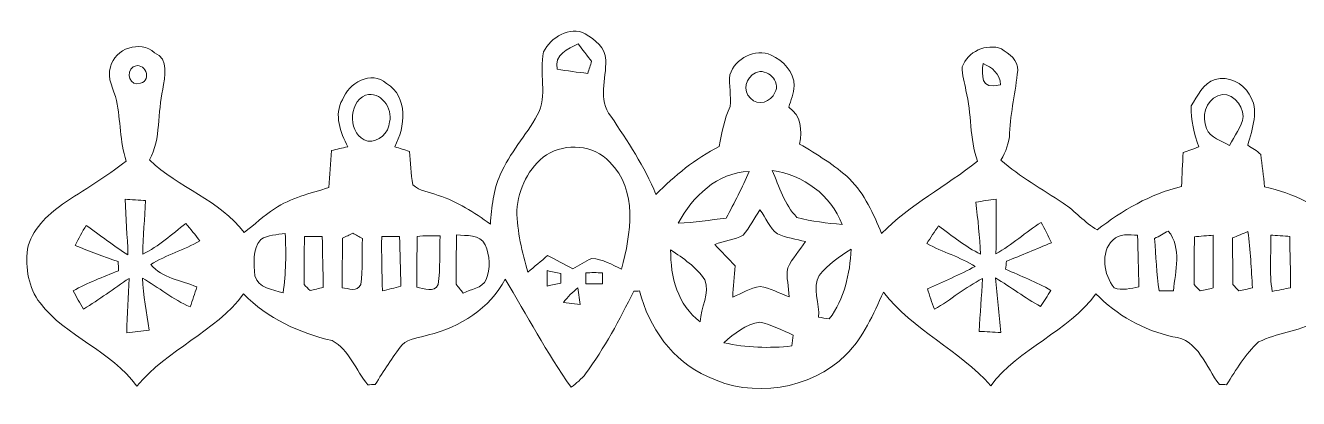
# Model space of a CAD drawing. Header units: centimetres. Extents: x -16.4 to 16.5, y -2.4 to 2.3.
# Drawn here: x -16.36 to -0.11, y -2.4 to 2.35 of the extents above; entities that cross this region are included whole.
import ezdxf

# ---------------------------------------------------------------- set-up
doc = ezdxf.new("R2010")
doc.units = ezdxf.units.CM
doc.header["$MEASUREMENT"] = 0
doc.layers.add('Layer 1', color=7, linetype='Continuous')

msp = doc.modelspace()

# ---------------------------------------------------------------- linework, layer by layer
at = {"layer": 'Layer 1', "color": 251, "lineweight": 9}
for points, knots in [([(-9.74378, 2.01376), (-9.65771, 2.19615), (-9.4097, 2.34996), (-9.2125, 2.24342), (-9.2125, 2.24342), (-9.0922, 2.17004), (-8.95145, 2.06633), (-8.95145, 1.90934), (-8.95145, 1.90934), (-8.94227, 1.66769), (-9.05375, 1.40593), (-8.88583, 1.1925), (-8.88583, 1.1925), (-8.6724, 0.87358), (-8.45756, 0.55326), (-8.31045, 0.1959), (-8.31045, 0.1959), (-8.07338, 0.43931), (-7.80562, 0.65028), (-7.5047, 0.80761), (-7.5047, 0.80761), (-7.47436, 0.9833), (-7.43697, 1.15686), (-7.36359, 1.31949), (-7.36359, 1.31949), (-7.34807, 1.45285), (-7.38264, 1.58902), (-7.36641, 1.72272), (-7.36641, 1.72272), (-7.30256, 1.93227), (-7.04221, 2.0628), (-6.83866, 1.97284), (-6.83866, 1.97284), (-6.68767, 1.90264), (-6.54515, 1.75694), (-6.54585, 1.58055), (-6.54585, 1.58055), (-6.55361, 1.48636), (-6.58748, 1.39675), (-6.61535, 1.30715), (-6.61535, 1.30715), (-6.45413, 1.20237), (-6.44496, 1.01681), (-6.47706, 0.83936), (-6.47706, 0.83936), (-6.25622, 0.70531), (-6.02868, 0.57372), (-5.83995, 0.39451), (-5.83995, 0.39451), (-5.64662, 0.20189), (-5.53373, -0.05175), (-5.43002, -0.29976), (-5.43002, -0.29976), (-5.06877, 0.06608), (-4.60663, 0.30103), (-4.20764, 0.62029), (-4.20764, 0.62029), (-4.31065, 0.90992), (-4.27996, 1.22566), (-4.35369, 1.52164), (-4.35369, 1.52164), (-4.37415, 1.62112), (-4.40449, 1.7206), (-4.40096, 1.8215), (-4.40096, 1.8215), (-4.33817, 2.01447), (-4.08946, 2.12841), (-3.90178, 2.05151), (-3.90178, 2.05151), (-3.80689, 1.99083), (-3.68059, 1.90758), (-3.694, 1.77811), (-3.694, 1.77811), (-3.71693, 1.50929), (-3.78713, 1.24753), (-3.79666, 0.9766), (-3.79666, 0.9766), (-3.80089, 0.85453), (-3.8471, 0.73988), (-3.90743, 0.63475), (-3.90743, 0.63475), (-3.66542, 0.41991), (-3.38108, 0.26469), (-3.11333, 0.08548), (-3.11333, 0.08548), (-2.96057, -0.01612), (-2.83957, -0.16182), (-2.68047, -0.2546), (-2.68047, -0.2546), (-2.35873, -0.0066), (-2.00278, 0.20154), (-1.60344, 0.29679), (-1.60344, 0.29679), (-1.59673, 0.44284), (-1.58933, 0.58748), (-1.58262, 0.73247), (-1.58262, 0.73247), (-1.5163, 0.75576), (-1.44927, 0.77833), (-1.3826, 0.80126), (-1.3826, 0.80126), (-1.44186, 0.96919), (-1.48173, 1.14628), (-1.47926, 1.32479), (-1.47926, 1.32479), (-1.39918, 1.44932), (-1.32792, 1.6123), (-1.17481, 1.66204), (-1.17481, 1.66204), (-1.0076, 1.70967), (-0.82098, 1.62394), (-0.7409, 1.47295), (-0.7409, 1.47295), (-0.6012, 1.27893), (-0.70138, 1.03198), (-0.75783, 0.82243), (-0.75783, 0.82243), (-0.70174, 0.78574), (-0.64106, 0.7547), (-0.59273, 0.70707), (-0.59273, 0.70707), (-0.57262, 0.57055), (-0.55851, 0.43191), (-0.54228, 0.29397), (-0.54228, 0.29397), (-0.17398, 0.21177), (0.16363, 0.04314), (0.45855, -0.19075), (0.45855, -0.19075), (0.47972, 0.11793), (0.53016, 0.43438), (0.7122, 0.69331), (0.7122, 0.69331), (0.85895, 0.96495), (1.12036, 1.19391), (1.14082, 1.51917), (1.14082, 1.51917), (1.1507, 1.67227), (1.10166, 1.82644), (1.12389, 1.97848), (1.12389, 1.97848), (1.18598, 2.15911), (1.38353, 2.3041), (1.57721, 2.27341), (1.57721, 2.27341), (1.70774, 2.22472), (1.86507, 2.14888), (1.90459, 2.00353), (1.90459, 2.00353), (1.95397, 1.74812), (1.82239, 1.46166), (1.98184, 1.22918), (1.98184, 1.22918), (2.18787, 0.88734), (2.45069, 0.57196), (2.55934, 0.17967), (2.55934, 0.17967), (2.75337, 0.36453), (2.93611, 0.56949), (3.17952, 0.69085), (3.17952, 0.69085), (3.25855, 0.74588), (3.38766, 0.78468), (3.38978, 0.90075), (3.38978, 0.90075), (3.38237, 1.05491), (3.42259, 1.20308), (3.53054, 1.31279), (3.53054, 1.31279), (3.52031, 1.44614), (3.46774, 1.5809), (3.50126, 1.71355), (3.50126, 1.71355), (3.60109, 1.99224), (4.0015, 2.10372), (4.2114, 1.87265), (4.2114, 1.87265), (4.39625, 1.69803), (4.22798, 1.43344), (4.32676, 1.22636), (4.32676, 1.22636), (4.37332, 1.09125), (4.39872, 0.95084), (4.43471, 0.81185), (4.43471, 0.81185), (4.65907, 0.67109), (4.91378, 0.55749), (5.07959, 0.34265), (5.07959, 0.34265), (5.24398, 0.15744), (5.35405, -0.06763), (5.4433, -0.29658), (5.4433, -0.29658), (5.81019, 0.06466), (6.26562, 0.30984), (6.67696, 0.61359), (6.67696, 0.61359), (6.60994, 0.7741), (6.56443, 0.94414), (6.57889, 1.12053), (6.57889, 1.12053), (6.59794, 1.36042), (6.47941, 1.57984), (6.46882, 1.81621), (6.46882, 1.81621), (6.54926, 2.05927), (6.88969, 2.17075), (7.07913, 1.98977), (7.07913, 1.98977), (7.21495, 1.8857), (7.20754, 1.6945), (7.15357, 1.54704), (7.15357, 1.54704), (7.0315, 1.24435), (7.09218, 0.90463), (6.98705, 0.5963), (6.98705, 0.5963), (7.40439, 0.32113), (7.84783, 0.07101), (8.1992, -0.29023), (8.1992, -0.29023), (8.4719, 0.02621), (8.86665, 0.16591), (9.25259, 0.28938), (9.25259, 0.28938), (9.29563, 0.47988), (9.19333, 0.78433), (9.4826, 0.8115), (9.4826, 0.8115), (9.42545, 1.02493), (9.31997, 1.28316), (9.48966, 1.47366), (9.48966, 1.47366), (9.54575, 1.59995), (9.68475, 1.6564), (9.80963, 1.68568), (9.80963, 1.68568), (9.9645, 1.69379), (10.0795, 1.55268), (10.16135, 1.43873), (10.16135, 1.43873), (10.29682, 1.24718), (10.19769, 1.01223), (10.13242, 0.81396), (10.13242, 0.81396), (10.48979, 0.77128), (10.16911, 0.20472), (10.56881, 0.2213), (10.56881, 0.2213), (10.8595, 0.13593), (11.10503, -0.04717), (11.36855, -0.19075), (11.36855, -0.19075), (11.36926, 0.01034), (11.35162, 0.21706), (11.44405, 0.40404), (11.44405, 0.40404), (11.56364, 0.75964), (11.8829, 1.00588), (11.99615, 1.36395), (11.99615, 1.36395), (12.0286, 1.56397), (11.9898, 1.76752), (12.00744, 1.96825), (12.00744, 1.96825), (12.06247, 2.14958), (12.25191, 2.29069), (12.44276, 2.27199), (12.44276, 2.27199), (12.56165, 2.23354), (12.68583, 2.16581), (12.75815, 2.06103), (12.75815, 2.06103), (12.83929, 1.81091), (12.74368, 1.53257), (12.828, 1.28386), (12.828, 1.28386), (13.02097, 0.91239), (13.32118, 0.59524), (13.43054, 0.18143), (13.43054, 0.18143), (13.65773, 0.3804), (13.87045, 0.60265), (14.14068, 0.74447), (14.14068, 0.74447), (14.24828, 0.78962), (14.27368, 0.91274), (14.27862, 1.01963), (14.27862, 1.01963), (14.29097, 1.17203), (14.42537, 1.29304), (14.38939, 1.45249), (14.38939, 1.45249), (14.33083, 1.6564), (14.42925, 1.90369), (14.63916, 1.97002), (14.63916, 1.97002), (14.83248, 2.06703), (15.04274, 1.92945), (15.16092, 1.78093), (15.16092, 1.78093), (15.22759, 1.5989), (15.13869, 1.39711), (15.19796, 1.21225), (15.19796, 1.21225), (15.2477, 1.09407), (15.24347, 0.94696), (15.31543, 0.83725), (15.31543, 0.83725), (15.5204, 0.66545), (15.76875, 0.54797), (15.95643, 0.35359), (15.95643, 0.35359), (16.48172, -0.23802), (16.46796, -1.24097), (15.91057, -1.80717), (15.91057, -1.80717), (15.51299, -2.24815), (14.83883, -2.36809), (14.28567, -2.19805), (14.28567, -2.19805), (13.75933, -2.03824), (13.36669, -1.56658), (13.24639, -1.03741), (13.24639, -1.03741), (13.22593, -1.036), (13.18465, -1.03389), (13.16384, -1.03247), (13.16384, -1.03247), (12.97228, -1.45722), (12.70805, -1.8421), (12.44805, -2.22663), (12.44805, -2.22663), (12.42301, -2.22804), (12.37362, -2.23051), (12.34857, -2.23192), (12.34857, -2.23192), (12.05788, -1.82305), (11.78025, -1.40113), (11.5908, -0.9344), (11.5908, -0.9344), (11.56964, -0.93193), (11.5266, -0.92664), (11.50508, -0.92382), (11.50508, -0.92382), (11.34845, -1.10867), (11.20592, -1.32387), (10.97768, -1.42688), (10.97768, -1.42688), (10.76142, -1.56164), (10.4979, -1.57152), (10.26965, -1.67382), (10.26965, -1.67382), (10.09397, -1.84457), (9.97261, -2.06435), (9.82692, -2.2612), (9.82692, -2.2612), (9.66323, -2.08093), (9.55669, -1.84598), (9.36866, -1.69182), (9.36866, -1.69182), (8.93015, -1.58034), (8.50612, -1.39301), (8.18579, -1.06564), (8.18579, -1.06564), (7.82349, -1.55176), (7.2153, -1.76096), (6.847, -2.23933), (6.847, -2.23933), (6.56795, -1.87914), (6.13615, -1.70028), (5.80137, -1.4043), (5.80137, -1.4043), (5.67507, -1.29635), (5.56254, -1.17323), (5.44647, -1.05611), (5.44647, -1.05611), (5.28737, -1.61421), (4.86369, -2.12362), (4.27172, -2.23439), (4.27172, -2.23439), (3.66777, -2.38079), (3.00208, -2.14372), (2.63484, -1.64384), (2.63484, -1.64384), (2.49902, -1.44769), (2.40518, -1.22756), (2.31734, -1.00743), (2.31734, -1.00743), (2.08168, -1.42018), (1.84708, -1.83363), (1.57897, -2.22663), (1.57897, -2.22663), (1.53805, -2.22627), (1.49783, -2.22627), (1.45762, -2.22627), (1.45762, -2.22627), (1.16728, -1.79483), (0.88682, -1.35632), (0.66951, -0.8829), (0.66951, -0.8829), (0.50582, -1.08363), (0.35236, -1.31187), (0.10718, -1.42018), (0.10718, -1.42018), (-0.11507, -1.55882), (-0.38882, -1.56799), (-0.61919, -1.68406), (-0.61919, -1.68406), (-0.78887, -1.83716), (-0.90458, -2.03895), (-1.02841, -2.22839), (-1.02841, -2.22839), (-1.05099, -2.22804), (-1.09614, -2.22769), (-1.11872, -2.22733), (-1.11872, -2.22733), (-1.29299, -2.00861), (-1.38613, -1.64631), (-1.7128, -1.61809), (-1.7128, -1.61809), (-2.08568, -1.53554), (-2.43105, -1.34362), (-2.6967, -1.06881), (-2.6967, -1.06881), (-3.05053, -1.56517), (-3.67989, -1.75461), (-4.03655, -2.24391), (-4.03655, -2.24391), (-4.44083, -1.78495), (-5.03032, -1.53801), (-5.40603, -1.048), (-5.40603, -1.048), (-5.53938, -1.32846), (-5.65968, -1.62691), (-5.88651, -1.84633), (-5.88651, -1.84633), (-6.33701, -2.29648), (-7.0856, -2.40478), (-7.65216, -2.12467), (-7.65216, -2.12467), (-8.09808, -1.93135), (-8.40182, -1.49673), (-8.51929, -1.03424), (-8.51929, -1.03424), (-8.53799, -1.03494), (-8.57574, -1.03706), (-8.59479, -1.03812), (-8.59479, -1.03812), (-8.774, -1.40254), (-8.96908, -1.76096), (-9.20933, -2.0894), (-9.20933, -2.0894), (-9.25907, -2.15784), (-9.32715, -2.20969), (-9.39277, -2.26191), (-9.39277, -2.26191), (-9.70604, -1.82129), (-9.95721, -1.34327), (-10.2352, -0.88149), (-10.2352, -0.88149), (-10.42676, -1.2586), (-10.81376, -1.49391), (-11.21451, -1.5948), (-11.21451, -1.5948), (-11.32811, -1.63008), (-11.45934, -1.63608), (-11.55001, -1.72039), (-11.55001, -1.72039), (-11.67736, -1.8802), (-11.78355, -2.05588), (-11.89502, -2.22698), (-11.89502, -2.22698), (-11.91795, -2.22769), (-11.96381, -2.22874), (-11.98675, -2.22945), (-11.98675, -2.22945), (-12.14267, -2.05059), (-12.22275, -1.77966), (-12.44324, -1.66747), (-12.44324, -1.66747), (-12.8634, -1.5687), (-13.26733, -1.38384), (-13.57248, -1.07199), (-13.57248, -1.07199), (-13.94008, -1.56023), (-14.54544, -1.78001), (-14.93632, -2.24603), (-14.93632, -2.24603), (-15.26299, -1.79518), (-15.83273, -1.62338), (-16.1714, -1.18734), (-16.1714, -1.18734), (-16.32203, -0.99296), (-16.35731, -0.74179), (-16.33261, -0.50296), (-16.33261, -0.50296), (-16.27935, -0.25389), (-16.0832, -0.07151), (-15.88494, 0.07137), (-15.88494, 0.07137), (-15.61295, 0.2534), (-15.32967, 0.41991), (-15.07179, 0.62205), (-15.07179, 0.62205), (-15.15151, 0.87147), (-15.14446, 1.13817), (-15.19526, 1.39323), (-15.19526, 1.39323), (-15.22701, 1.53398), (-15.32438, 1.67263), (-15.27146, 1.82115), (-15.27146, 1.82115), (-15.21925, 2.0568), (-14.88975, 2.16793), (-14.70913, 2.00283), (-14.70913, 2.00283), (-14.51969, 1.92345), (-14.58107, 1.69661), (-14.60295, 1.53681), (-14.60295, 1.53681), (-14.67738, 1.24012), (-14.62341, 0.91168), (-14.77334, 0.63581), (-14.77334, 0.63581), (-14.4068, 0.27845), (-13.87905, 0.12675), (-13.56437, -0.28952), (-13.56437, -0.28952), (-13.43843, -0.18581), (-13.31531, -0.07821), (-13.18019, 0.01351), (-13.18019, 0.01351), (-12.971, 0.15286), (-12.72158, 0.21036), (-12.48522, 0.28374), (-12.48522, 0.28374), (-12.47393, 0.44143), (-12.46511, 0.59912), (-12.4503, 0.75646), (-12.4503, 0.75646), (-12.38186, 0.77198), (-12.31342, 0.78786), (-12.24498, 0.80409), (-12.24498, 0.80409), (-12.336, 0.98541), (-12.42348, 1.21049), (-12.31271, 1.4031), (-12.31271, 1.4031), (-12.23616, 1.61442), (-11.94265, 1.78657), (-11.74933, 1.61054), (-11.74933, 1.61054), (-11.46851, 1.44261), (-11.50803, 1.05562), (-11.6449, 0.80338), (-11.6449, 0.80338), (-11.58246, 0.78398), (-11.51967, 0.76493), (-11.45687, 0.74553), (-11.45687, 0.74553), (-11.43888, 0.60547), (-11.44206, 0.46048), (-11.41136, 0.32078), (-11.41136, 0.32078), (-11.33164, 0.23188), (-11.19582, 0.23153), (-11.08998, 0.18426), (-11.08998, 0.18426), (-10.84586, 0.10629), (-10.63173, -0.03447), (-10.42394, -0.18052), (-10.42394, -0.18052), (-10.40701, 0.03221), (-10.3869, 0.25199), (-10.29694, 0.44813), (-10.29694, 0.44813), (-10.18088, 0.72542), (-9.9685, 0.94626), (-9.82457, 1.20731), (-9.82457, 1.20731), (-9.68805, 1.4539), (-9.80693, 1.75165), (-9.74378, 2.01376), (-9.74378, 2.01376), (-9.74378, 2.01376), (-9.74378, 2.01376), (-9.74378, 2.01376)], [0, 0, 0, 0, 0.00675676, 0.00675676, 0.00675676, 0.00675676, 0.01351351, 0.01351351, 0.01351351, 0.01351351, 0.02027027, 0.02027027, 0.02027027, 0.02027027, 0.02702703, 0.02702703, 0.02702703, 0.02702703, 0.03378378, 0.03378378, 0.03378378, 0.03378378, 0.04054054, 0.04054054, 0.04054054, 0.04054054, 0.0472973, 0.0472973, 0.0472973, 0.0472973, 0.05405405, 0.05405405, 0.05405405, 0.05405405, 0.06081081, 0.06081081, 0.06081081, 0.06081081, 0.06756757, 0.06756757, 0.06756757, 0.06756757, 0.07432432, 0.07432432, 0.07432432, 0.07432432, 0.08108108, 0.08108108, 0.08108108, 0.08108108, 0.08783784, 0.08783784, 0.08783784, 0.08783784, 0.09459459, 0.09459459, 0.09459459, 0.09459459, 0.10135135, 0.10135135, 0.10135135, 0.10135135, 0.10810811, 0.10810811, 0.10810811, 0.10810811, 0.11486486, 0.11486486, 0.11486486, 0.11486486, 0.12162162, 0.12162162, 0.12162162, 0.12162162, 0.12837838, 0.12837838, 0.12837838, 0.12837838, 0.13513514, 0.13513514, 0.13513514, 0.13513514, 0.14189189, 0.14189189, 0.14189189, 0.14189189, 0.14864865, 0.14864865, 0.14864865, 0.14864865, 0.15540541, 0.15540541, 0.15540541, 0.15540541, 0.16216216, 0.16216216, 0.16216216, 0.16216216, 0.16891892, 0.16891892, 0.16891892, 0.16891892, 0.17567568, 0.17567568, 0.17567568, 0.17567568, 0.18243243, 0.18243243, 0.18243243, 0.18243243, 0.18918919, 0.18918919, 0.18918919, 0.18918919, 0.19594595, 0.19594595, 0.19594595, 0.19594595, 0.2027027, 0.2027027, 0.2027027, 0.2027027, 0.20945946, 0.20945946, 0.20945946, 0.20945946, 0.21621622, 0.21621622, 0.21621622, 0.21621622, 0.22297297, 0.22297297, 0.22297297, 0.22297297, 0.22972973, 0.22972973, 0.22972973, 0.22972973, 0.23648649, 0.23648649, 0.23648649, 0.23648649, 0.24324324, 0.24324324, 0.24324324, 0.24324324, 0.25, 0.25, 0.25, 0.25, 0.25675676, 0.25675676, 0.25675676, 0.25675676, 0.26351351, 0.26351351, 0.26351351, 0.26351351, 0.27027027, 0.27027027, 0.27027027, 0.27027027, 0.27702703, 0.27702703, 0.27702703, 0.27702703, 0.28378378, 0.28378378, 0.28378378, 0.28378378, 0.29054054, 0.29054054, 0.29054054, 0.29054054, 0.2972973, 0.2972973, 0.2972973, 0.2972973, 0.30405405, 0.30405405, 0.30405405, 0.30405405, 0.31081081, 0.31081081, 0.31081081, 0.31081081, 0.31756757, 0.31756757, 0.31756757, 0.31756757, 0.32432432, 0.32432432, 0.32432432, 0.32432432, 0.33108108, 0.33108108, 0.33108108, 0.33108108, 0.33783784, 0.33783784, 0.33783784, 0.33783784, 0.34459459, 0.34459459, 0.34459459, 0.34459459, 0.35135135, 0.35135135, 0.35135135, 0.35135135, 0.35810811, 0.35810811, 0.35810811, 0.35810811, 0.36486486, 0.36486486, 0.36486486, 0.36486486, 0.37162162, 0.37162162, 0.37162162, 0.37162162, 0.37837838, 0.37837838, 0.37837838, 0.37837838, 0.38513514, 0.38513514, 0.38513514, 0.38513514, 0.39189189, 0.39189189, 0.39189189, 0.39189189, 0.39864865, 0.39864865, 0.39864865, 0.39864865, 0.40540541, 0.40540541, 0.40540541, 0.40540541, 0.41216216, 0.41216216, 0.41216216, 0.41216216, 0.41891892, 0.41891892, 0.41891892, 0.41891892, 0.42567568, 0.42567568, 0.42567568, 0.42567568, 0.43243243, 0.43243243, 0.43243243, 0.43243243, 0.43918919, 0.43918919, 0.43918919, 0.43918919, 0.44594595, 0.44594595, 0.44594595, 0.44594595, 0.4527027, 0.4527027, 0.4527027, 0.4527027, 0.45945946, 0.45945946, 0.45945946, 0.45945946, 0.46621622, 0.46621622, 0.46621622, 0.46621622, 0.47297297, 0.47297297, 0.47297297, 0.47297297, 0.47972973, 0.47972973, 0.47972973, 0.47972973, 0.48648649, 0.48648649, 0.48648649, 0.48648649, 0.49324324, 0.49324324, 0.49324324, 0.49324324, 0.5, 0.5, 0.5, 0.5, 0.50675676, 0.50675676, 0.50675676, 0.50675676, 0.51351351, 0.51351351, 0.51351351, 0.51351351, 0.52027027, 0.52027027, 0.52027027, 0.52027027, 0.52702703, 0.52702703, 0.52702703, 0.52702703, 0.53378378, 0.53378378, 0.53378378, 0.53378378, 0.54054054, 0.54054054, 0.54054054, 0.54054054, 0.5472973, 0.5472973, 0.5472973, 0.5472973, 0.55405405, 0.55405405, 0.55405405, 0.55405405, 0.56081081, 0.56081081, 0.56081081, 0.56081081, 0.56756757, 0.56756757, 0.56756757, 0.56756757, 0.57432432, 0.57432432, 0.57432432, 0.57432432, 0.58108108, 0.58108108, 0.58108108, 0.58108108, 0.58783784, 0.58783784, 0.58783784, 0.58783784, 0.59459459, 0.59459459, 0.59459459, 0.59459459, 0.60135135, 0.60135135, 0.60135135, 0.60135135, 0.60810811, 0.60810811, 0.60810811, 0.60810811, 0.61486486, 0.61486486, 0.61486486, 0.61486486, 0.62162162, 0.62162162, 0.62162162, 0.62162162, 0.62837838, 0.62837838, 0.62837838, 0.62837838, 0.63513514, 0.63513514, 0.63513514, 0.63513514, 0.64189189, 0.64189189, 0.64189189, 0.64189189, 0.64864865, 0.64864865, 0.64864865, 0.64864865, 0.65540541, 0.65540541, 0.65540541, 0.65540541, 0.66216216, 0.66216216, 0.66216216, 0.66216216, 0.66891892, 0.66891892, 0.66891892, 0.66891892, 0.67567568, 0.67567568, 0.67567568, 0.67567568, 0.68243243, 0.68243243, 0.68243243, 0.68243243, 0.68918919, 0.68918919, 0.68918919, 0.68918919, 0.69594595, 0.69594595, 0.69594595, 0.69594595, 0.7027027, 0.7027027, 0.7027027, 0.7027027, 0.70945946, 0.70945946, 0.70945946, 0.70945946, 0.71621622, 0.71621622, 0.71621622, 0.71621622, 0.72297297, 0.72297297, 0.72297297, 0.72297297, 0.72972973, 0.72972973, 0.72972973, 0.72972973, 0.73648649, 0.73648649, 0.73648649, 0.73648649, 0.74324324, 0.74324324, 0.74324324, 0.74324324, 0.75, 0.75, 0.75, 0.75, 0.75675676, 0.75675676, 0.75675676, 0.75675676, 0.76351351, 0.76351351, 0.76351351, 0.76351351, 0.77027027, 0.77027027, 0.77027027, 0.77027027, 0.77702703, 0.77702703, 0.77702703, 0.77702703, 0.78378378, 0.78378378, 0.78378378, 0.78378378, 0.79054054, 0.79054054, 0.79054054, 0.79054054, 0.7972973, 0.7972973, 0.7972973, 0.7972973, 0.80405405, 0.80405405, 0.80405405, 0.80405405, 0.81081081, 0.81081081, 0.81081081, 0.81081081, 0.81756757, 0.81756757, 0.81756757, 0.81756757, 0.82432432, 0.82432432, 0.82432432, 0.82432432, 0.83108108, 0.83108108, 0.83108108, 0.83108108, 0.83783784, 0.83783784, 0.83783784, 0.83783784, 0.84459459, 0.84459459, 0.84459459, 0.84459459, 0.85135135, 0.85135135, 0.85135135, 0.85135135, 0.85810811, 0.85810811, 0.85810811, 0.85810811, 0.86486486, 0.86486486, 0.86486486, 0.86486486, 0.87162162, 0.87162162, 0.87162162, 0.87162162, 0.87837838, 0.87837838, 0.87837838, 0.87837838, 0.88513514, 0.88513514, 0.88513514, 0.88513514, 0.89189189, 0.89189189, 0.89189189, 0.89189189, 0.89864865, 0.89864865, 0.89864865, 0.89864865, 0.90540541, 0.90540541, 0.90540541, 0.90540541, 0.91216216, 0.91216216, 0.91216216, 0.91216216, 0.91891892, 0.91891892, 0.91891892, 0.91891892, 0.92567568, 0.92567568, 0.92567568, 0.92567568, 0.93243243, 0.93243243, 0.93243243, 0.93243243, 0.93918919, 0.93918919, 0.93918919, 0.93918919, 0.94594595, 0.94594595, 0.94594595, 0.94594595, 0.9527027, 0.9527027, 0.9527027, 0.9527027, 0.95945946, 0.95945946, 0.95945946, 0.95945946, 0.96621622, 0.96621622, 0.96621622, 0.96621622, 0.97297297, 0.97297297, 0.97297297, 0.97297297, 0.97972973, 0.97972973, 0.97972973, 0.97972973, 0.98648649, 0.98648649, 0.98648649, 0.98648649, 1, 1, 1, 1]), ([(-9.57163, 1.79363), (-9.44181, 1.7714), (-9.31128, 1.75341), (-9.17969, 1.74001), (-9.17969, 1.74001), (-9.16346, 1.79151), (-9.14724, 1.84231), (-9.13101, 1.89346), (-9.13101, 1.89346), (-9.1744, 1.9492), (-9.26154, 2.06068), (-9.30528, 2.11642), (-9.30528, 2.11642), (-9.42981, 2.05398), (-9.61326, 1.98025), (-9.57163, 1.79363), (-9.57163, 1.79363), (-9.57163, 1.79363), (-9.57163, 1.79363), (-9.57163, 1.79363)], [0, 0, 0, 0, 0.16666667, 0.16666667, 0.16666667, 0.16666667, 0.33333333, 0.33333333, 0.33333333, 0.33333333, 0.5, 0.5, 0.5, 0.5, 0.66666667, 0.66666667, 0.66666667, 0.66666667, 1, 1, 1, 1]), ([(-14.98324, 1.8215), (-15.08343, 1.75588), (-15.02063, 1.56468), (-14.88975, 1.61406), (-14.88975, 1.61406), (-14.73383, 1.64758), (-14.8319, 1.90581), (-14.98324, 1.8215), (-14.98324, 1.8215), (-14.98324, 1.8215), (-14.98324, 1.8215), (-14.98324, 1.8215)], [0, 0, 0, 0, 0.25, 0.25, 0.25, 0.25, 0.5, 0.5, 0.5, 0.5, 1, 1, 1, 1]), ([(-7.04151, 1.7453), (-7.15898, 1.69097), (-7.21472, 1.51211), (-7.10218, 1.42462), (-7.10218, 1.42462), (-7.0154, 1.31561), (-6.83725, 1.37665), (-6.79174, 1.49447), (-6.79174, 1.49447), (-6.7099, 1.63558), (-6.89299, 1.81903), (-7.04151, 1.7453), (-7.04151, 1.7453), (-7.04151, 1.7453), (-7.04151, 1.7453), (-7.04151, 1.7453)], [0, 0, 0, 0, 0.2, 0.2, 0.2, 0.2, 0.4, 0.4, 0.4, 0.4, 0.6, 0.6, 0.6, 0.6, 1, 1, 1, 1]), ([(-4.13638, 1.86489), (-4.14908, 1.71884), (-4.1766, 1.52446), (-3.91237, 1.5936), (-3.91237, 1.5936), (-3.91695, 1.74212), (-4.02349, 1.81303), (-4.13638, 1.86489), (-4.13638, 1.86489), (-4.13638, 1.86489), (-4.13638, 1.86489), (-4.13638, 1.86489)], [0, 0, 0, 0, 0.25, 0.25, 0.25, 0.25, 0.5, 0.5, 0.5, 0.5, 1, 1, 1, 1]), ([(-12.01567, 1.46061), (-12.25027, 1.36747), (-12.24075, 0.94167), (-11.98886, 0.87711), (-11.98886, 0.87711), (-11.85057, 0.857), (-11.71722, 0.98436), (-11.71123, 1.11982), (-11.71123, 1.11982), (-11.66254, 1.29515), (-11.82941, 1.52164), (-12.01567, 1.46061), (-12.01567, 1.46061), (-12.01567, 1.46061), (-12.01567, 1.46061), (-12.01567, 1.46061)], [0, 0, 0, 0, 0.2, 0.2, 0.2, 0.2, 0.4, 0.4, 0.4, 0.4, 0.6, 0.6, 0.6, 0.6, 1, 1, 1, 1]), ([(-1.1413, 1.4532), (-1.29793, 1.38935), (-1.34873, 1.18544), (-1.28276, 1.03692), (-1.28276, 1.03692), (-1.2369, 0.91451), (-1.08909, 0.87923), (-0.9896, 0.81996), (-0.9896, 0.81996), (-0.93175, 0.94273), (-0.83368, 1.0535), (-0.81463, 1.19108), (-0.81463, 1.19108), (-0.81851, 1.34419), (-0.97973, 1.52834), (-1.1413, 1.4532), (-1.1413, 1.4532), (-1.1413, 1.4532), (-1.1413, 1.4532), (-1.1413, 1.4532)], [0, 0, 0, 0, 0.16666667, 0.16666667, 0.16666667, 0.16666667, 0.33333333, 0.33333333, 0.33333333, 0.33333333, 0.5, 0.5, 0.5, 0.5, 0.66666667, 0.66666667, 0.66666667, 0.66666667, 1, 1, 1, 1]), ([(-9.7071, 0.70178), (-9.9357, 0.53986), (-10.06693, 0.26681), (-10.08492, -0.00942), (-10.08492, -0.00942), (-10.08492, -0.27718), (-10.01542, -0.53859), (-9.94593, -0.79576), (-9.94593, -0.79576), (-9.86126, -0.72485), (-9.778, -0.65289), (-9.69263, -0.58304), (-9.69263, -0.58304), (-9.58433, -0.63701), (-9.47744, -0.69381), (-9.3716, -0.75378), (-9.3716, -0.75378), (-9.29223, -0.70721), (-9.21532, -0.65536), (-9.13066, -0.61831), (-9.13066, -0.61831), (-8.99131, -0.62749), (-8.87101, -0.69839), (-8.74825, -0.75625), (-8.74825, -0.75625), (-8.63289, -0.30681), (-8.53587, 0.24881), (-8.90241, 0.61218), (-8.90241, 0.61218), (-9.10702, 0.83125), (-9.45662, 0.85418), (-9.7071, 0.70178), (-9.7071, 0.70178), (-9.7071, 0.70178), (-9.7071, 0.70178), (-9.7071, 0.70178)], [0, 0, 0, 0, 0.1, 0.1, 0.1, 0.1, 0.2, 0.2, 0.2, 0.2, 0.3, 0.3, 0.3, 0.3, 0.4, 0.4, 0.4, 0.4, 0.5, 0.5, 0.5, 0.5, 0.6, 0.6, 0.6, 0.6, 0.7, 0.7, 0.7, 0.7, 0.8, 0.8, 0.8, 0.8, 1, 1, 1, 1]), ([(-8.02681, -0.16887), (-7.82044, -0.16887), (-7.61759, -0.12689), (-7.41298, -0.10573), (-7.41298, -0.10573), (-7.31032, 0.08971), (-7.20802, 0.28515), (-7.12265, 0.4887), (-7.12265, 0.4887), (-7.53046, 0.47636), (-7.84055, 0.16979), (-8.02681, -0.16887), (-8.02681, -0.16887), (-8.02681, -0.16887), (-8.02681, -0.16887), (-8.02681, -0.16887)], [0, 0, 0, 0, 0.2, 0.2, 0.2, 0.2, 0.4, 0.4, 0.4, 0.4, 0.6, 0.6, 0.6, 0.6, 1, 1, 1, 1]), ([(-6.82561, 0.50246), (-6.73953, 0.29609), (-6.67038, 0.06643), (-6.51093, -0.09585), (-6.51093, -0.09585), (-6.32219, -0.14771), (-6.12675, -0.16958), (-5.93202, -0.18651), (-5.93202, -0.18651), (-6.07772, 0.18919), (-6.43155, 0.44708), (-6.82561, 0.50246), (-6.82561, 0.50246), (-6.82561, 0.50246), (-6.82561, 0.50246), (-6.82561, 0.50246)], [0, 0, 0, 0, 0.2, 0.2, 0.2, 0.2, 0.4, 0.4, 0.4, 0.4, 0.6, 0.6, 0.6, 0.6, 1, 1, 1, 1]), ([(-15.08378, 0.13487), (-15.07743, -0.10185), (-15.05697, -0.3375), (-15.04956, -0.57457), (-15.04956, -0.57457), (-15.2323, -0.45745), (-15.40446, -0.3248), (-15.58049, -0.19851), (-15.58049, -0.19851), (-15.63376, -0.28), (-15.68139, -0.36537), (-15.72337, -0.45357), (-15.72337, -0.45357), (-15.54169, -0.52624), (-15.35965, -0.59962), (-15.17268, -0.65782), (-15.17268, -0.65782), (-15.17233, -0.69734), (-15.17162, -0.73685), (-15.17127, -0.77706), (-15.17127, -0.77706), (-15.36706, -0.85432), (-15.56356, -0.93193), (-15.74877, -1.03247), (-15.74877, -1.03247), (-15.70608, -1.11079), (-15.66163, -1.18805), (-15.61648, -1.26496), (-15.61648, -1.26496), (-15.41504, -1.14607), (-15.23018, -1.00214), (-15.03545, -0.87372), (-15.03545, -0.87372), (-15.04356, -1.10409), (-15.05803, -1.33516), (-15.06473, -1.56587), (-15.06473, -1.56587), (-14.96913, -1.55423), (-14.87317, -1.5433), (-14.77722, -1.53236), (-14.77722, -1.53236), (-14.80826, -1.31152), (-14.85659, -1.0928), (-14.86541, -0.86984), (-14.86541, -0.86984), (-14.65868, -0.98697), (-14.47595, -1.14466), (-14.25546, -1.23709), (-14.25546, -1.23709), (-14.22547, -1.15207), (-14.19655, -1.06705), (-14.17044, -0.98097), (-14.17044, -0.98097), (-14.37188, -0.90301), (-14.61106, -0.86667), (-14.75887, -0.69698), (-14.75887, -0.69698), (-14.56026, -0.57527), (-14.33413, -0.50966), (-14.13093, -0.39677), (-14.13093, -0.39677), (-14.18914, -0.32057), (-14.24876, -0.24578), (-14.31085, -0.17276), (-14.31085, -0.17276), (-14.48759, -0.31104), (-14.65657, -0.46486), (-14.85977, -0.56504), (-14.85977, -0.56504), (-14.86083, -0.33644), (-14.8319, -0.1089), (-14.82414, 0.11899), (-14.82414, 0.11899), (-14.88905, 0.12287), (-15.01887, 0.13099), (-15.08378, 0.13487), (-15.08378, 0.13487), (-15.08378, 0.13487), (-15.08378, 0.13487), (-15.08378, 0.13487)], [0, 0, 0, 0, 0.04761905, 0.04761905, 0.04761905, 0.04761905, 0.0952381, 0.0952381, 0.0952381, 0.0952381, 0.14285714, 0.14285714, 0.14285714, 0.14285714, 0.19047619, 0.19047619, 0.19047619, 0.19047619, 0.23809524, 0.23809524, 0.23809524, 0.23809524, 0.28571429, 0.28571429, 0.28571429, 0.28571429, 0.33333333, 0.33333333, 0.33333333, 0.33333333, 0.38095238, 0.38095238, 0.38095238, 0.38095238, 0.42857143, 0.42857143, 0.42857143, 0.42857143, 0.47619048, 0.47619048, 0.47619048, 0.47619048, 0.52380952, 0.52380952, 0.52380952, 0.52380952, 0.57142857, 0.57142857, 0.57142857, 0.57142857, 0.61904762, 0.61904762, 0.61904762, 0.61904762, 0.66666667, 0.66666667, 0.66666667, 0.66666667, 0.71428571, 0.71428571, 0.71428571, 0.71428571, 0.76190476, 0.76190476, 0.76190476, 0.76190476, 0.80952381, 0.80952381, 0.80952381, 0.80952381, 0.85714286, 0.85714286, 0.85714286, 0.85714286, 0.9047619, 0.9047619, 0.9047619, 0.9047619, 1, 1, 1, 1]), ([(-4.2281, 0.09818), (-4.20235, -0.12266), (-4.17801, -0.3435), (-4.16637, -0.5654), (-4.16637, -0.5654), (-4.36145, -0.47015), (-4.52938, -0.3308), (-4.70435, -0.20415), (-4.70435, -0.20415), (-4.75586, -0.27788), (-4.8049, -0.35302), (-4.85217, -0.42993), (-4.85217, -0.42993), (-4.65108, -0.53682), (-4.42989, -0.60209), (-4.23551, -0.72203), (-4.23551, -0.72203), (-4.43518, -0.82504), (-4.6405, -0.91641), (-4.84652, -1.00566), (-4.84652, -1.00566), (-4.81936, -1.09351), (-4.78937, -1.18099), (-4.75727, -1.26778), (-4.75727, -1.26778), (-4.54701, -1.14677), (-4.36145, -0.98626), (-4.14485, -0.87655), (-4.14485, -0.87655), (-4.15261, -1.10091), (-4.17342, -1.32457), (-4.18506, -1.54894), (-4.18506, -1.54894), (-4.09405, -1.55388), (-4.00233, -1.55882), (-3.9106, -1.56376), (-3.9106, -1.56376), (-3.93283, -1.33163), (-3.95823, -1.10021), (-3.97622, -0.86808), (-3.97622, -0.86808), (-3.7829, -0.98626), (-3.60051, -1.12243), (-3.40119, -1.23074), (-3.40119, -1.23074), (-3.3571, -1.163), (-3.31335, -1.09492), (-3.27066, -1.02648), (-3.27066, -1.02648), (-3.45481, -0.91888), (-3.65555, -0.84621), (-3.84746, -0.75484), (-3.84746, -0.75484), (-3.84499, -0.73014), (-3.84005, -0.68005), (-3.83758, -0.655), (-3.83758, -0.655), (-3.64531, -0.57916), (-3.45481, -0.49943), (-3.26431, -0.41935), (-3.26431, -0.41935), (-3.30453, -0.33115), (-3.34863, -0.24472), (-3.39414, -0.15935), (-3.39414, -0.15935), (-3.59169, -0.2867), (-3.76738, -0.44545), (-3.97269, -0.56116), (-3.97269, -0.56116), (-3.96599, -0.32833), (-3.96493, -0.09514), (-3.97058, 0.13734), (-3.97058, 0.13734), (-4.05665, 0.12464), (-4.14238, 0.11158), (-4.2281, 0.09818), (-4.2281, 0.09818), (-4.2281, 0.09818), (-4.2281, 0.09818), (-4.2281, 0.09818)], [0, 0, 0, 0, 0.04761905, 0.04761905, 0.04761905, 0.04761905, 0.0952381, 0.0952381, 0.0952381, 0.0952381, 0.14285714, 0.14285714, 0.14285714, 0.14285714, 0.19047619, 0.19047619, 0.19047619, 0.19047619, 0.23809524, 0.23809524, 0.23809524, 0.23809524, 0.28571429, 0.28571429, 0.28571429, 0.28571429, 0.33333333, 0.33333333, 0.33333333, 0.33333333, 0.38095238, 0.38095238, 0.38095238, 0.38095238, 0.42857143, 0.42857143, 0.42857143, 0.42857143, 0.47619048, 0.47619048, 0.47619048, 0.47619048, 0.52380952, 0.52380952, 0.52380952, 0.52380952, 0.57142857, 0.57142857, 0.57142857, 0.57142857, 0.61904762, 0.61904762, 0.61904762, 0.61904762, 0.66666667, 0.66666667, 0.66666667, 0.66666667, 0.71428571, 0.71428571, 0.71428571, 0.71428571, 0.76190476, 0.76190476, 0.76190476, 0.76190476, 0.80952381, 0.80952381, 0.80952381, 0.80952381, 0.85714286, 0.85714286, 0.85714286, 0.85714286, 0.9047619, 0.9047619, 0.9047619, 0.9047619, 1, 1, 1, 1]), ([(-7.19638, -0.32127), (-7.30856, -0.38301), (-7.44015, -0.39853), (-7.56044, -0.44157), (-7.56044, -0.44157), (-7.47472, -0.53294), (-7.38652, -0.62184), (-7.29974, -0.71286), (-7.29974, -0.71286), (-7.31068, -0.8455), (-7.32091, -0.97885), (-7.33114, -1.11256), (-7.33114, -1.11256), (-7.21613, -1.06493), (-7.10677, -0.99684), (-6.98259, -0.97603), (-6.98259, -0.97603), (-6.85242, -0.99226), (-6.7353, -1.06528), (-6.61112, -1.10726), (-6.61112, -1.10726), (-6.61112, -0.98591), (-6.6531, -0.86138), (-6.6284, -0.74073), (-6.6284, -0.74073), (-6.57408, -0.61655), (-6.476, -0.51777), (-6.40263, -0.40524), (-6.40263, -0.40524), (-6.52081, -0.36996), (-6.64816, -0.35796), (-6.76034, -0.30752), (-6.76034, -0.30752), (-6.86053, -0.22744), (-6.90921, -0.10079), (-6.98365, -0.00025), (-6.98365, -0.00025), (-7.05385, -0.10784), (-7.11277, -0.22391), (-7.19638, -0.32127), (-7.19638, -0.32127), (-7.19638, -0.32127), (-7.19638, -0.32127), (-7.19638, -0.32127)], [0, 0, 0, 0, 0.08333333, 0.08333333, 0.08333333, 0.08333333, 0.16666667, 0.16666667, 0.16666667, 0.16666667, 0.25, 0.25, 0.25, 0.25, 0.33333333, 0.33333333, 0.33333333, 0.33333333, 0.41666667, 0.41666667, 0.41666667, 0.41666667, 0.5, 0.5, 0.5, 0.5, 0.58333333, 0.58333333, 0.58333333, 0.58333333, 0.66666667, 0.66666667, 0.66666667, 0.66666667, 0.75, 0.75, 0.75, 0.75, 0.83333333, 0.83333333, 0.83333333, 0.83333333, 1, 1, 1, 1]), ([(-13.35376, -0.37807), (-13.46665, -0.50154), (-13.4416, -0.68922), (-13.42855, -0.84197), (-13.42855, -0.84197), (-13.38657, -0.99967), (-13.19889, -1.01554), (-13.06942, -1.05929), (-13.06942, -1.05929), (-13.03026, -0.80881), (-13.03167, -0.55411), (-13.04155, -0.30152), (-13.04155, -0.30152), (-13.14703, -0.31634), (-13.26098, -0.31951), (-13.35376, -0.37807), (-13.35376, -0.37807), (-13.35376, -0.37807), (-13.35376, -0.37807), (-13.35376, -0.37807)], [0, 0, 0, 0, 0.16666667, 0.16666667, 0.16666667, 0.16666667, 0.33333333, 0.33333333, 0.33333333, 0.33333333, 0.5, 0.5, 0.5, 0.5, 0.66666667, 0.66666667, 0.66666667, 0.66666667, 1, 1, 1, 1]), ([(-12.30918, -0.36255), (-12.31201, -0.57245), (-12.31448, -0.78236), (-12.31695, -0.99261), (-12.31695, -0.99261), (-12.23545, -1.00284), (-12.12151, -1.05223), (-12.07847, -0.95063), (-12.07847, -0.95063), (-12.04813, -0.75801), (-12.06647, -0.56081), (-12.05695, -0.36714), (-12.05695, -0.36714), (-12.09822, -0.3435), (-12.13915, -0.31986), (-12.18007, -0.29623), (-12.18007, -0.29623), (-12.22311, -0.3181), (-12.26615, -0.34032), (-12.30918, -0.36255), (-12.30918, -0.36255), (-12.30918, -0.36255), (-12.30918, -0.36255), (-12.30918, -0.36255)], [0, 0, 0, 0, 0.14285714, 0.14285714, 0.14285714, 0.14285714, 0.28571429, 0.28571429, 0.28571429, 0.28571429, 0.42857143, 0.42857143, 0.42857143, 0.42857143, 0.57142857, 0.57142857, 0.57142857, 0.57142857, 0.71428571, 0.71428571, 0.71428571, 0.71428571, 1, 1, 1, 1]), ([(-10.85503, -0.31986), (-10.86033, -0.52871), (-10.86068, -0.73755), (-10.86138, -0.9471), (-10.86138, -0.9471), (-10.8314, -0.98485), (-10.80176, -1.02295), (-10.77178, -1.0614), (-10.77178, -1.0614), (-10.67688, -1.01272), (-10.5266, -1.00319), (-10.47791, -0.88889), (-10.47791, -0.88889), (-10.41724, -0.74955), (-10.4317, -0.58198), (-10.48956, -0.44404), (-10.48956, -0.44404), (-10.55411, -0.30752), (-10.73368, -0.33186), (-10.85503, -0.31986), (-10.85503, -0.31986), (-10.85503, -0.31986), (-10.85503, -0.31986), (-10.85503, -0.31986)], [0, 0, 0, 0, 0.14285714, 0.14285714, 0.14285714, 0.14285714, 0.28571429, 0.28571429, 0.28571429, 0.28571429, 0.42857143, 0.42857143, 0.42857143, 0.42857143, 0.57142857, 0.57142857, 0.57142857, 0.57142857, 0.71428571, 0.71428571, 0.71428571, 0.71428571, 1, 1, 1, 1]), ([(-2.47974, -0.38442), (-2.64272, -0.54529), (-2.59651, -0.8261), (-2.46175, -0.99226), (-2.46175, -0.99226), (-2.3605, -1.03741), (-2.24973, -0.99825), (-2.14636, -0.98167), (-2.14636, -0.98167), (-2.15165, -0.76154), (-2.15659, -0.54141), (-2.16365, -0.32198), (-2.16365, -0.32198), (-2.26983, -0.32269), (-2.39825, -0.29658), (-2.47974, -0.38442), (-2.47974, -0.38442), (-2.47974, -0.38442), (-2.47974, -0.38442), (-2.47974, -0.38442)], [0, 0, 0, 0, 0.16666667, 0.16666667, 0.16666667, 0.16666667, 0.33333333, 0.33333333, 0.33333333, 0.33333333, 0.5, 0.5, 0.5, 0.5, 0.66666667, 0.66666667, 0.66666667, 0.66666667, 1, 1, 1, 1]), ([(-1.94634, -0.36643), (-1.93117, -0.58868), (-1.92094, -0.81234), (-1.89025, -1.03389), (-1.89025, -1.03389), (-1.82921, -1.03318), (-1.76818, -1.03318), (-1.7068, -1.03318), (-1.7068, -1.03318), (-1.68175, -0.78024), (-1.59568, -0.48673), (-1.77136, -0.27012), (-1.77136, -0.27012), (-1.82992, -0.30187), (-1.88813, -0.33397), (-1.94634, -0.36643), (-1.94634, -0.36643), (-1.94634, -0.36643), (-1.94634, -0.36643), (-1.94634, -0.36643)], [0, 0, 0, 0, 0.16666667, 0.16666667, 0.16666667, 0.16666667, 0.33333333, 0.33333333, 0.33333333, 0.33333333, 0.5, 0.5, 0.5, 0.5, 0.66666667, 0.66666667, 0.66666667, 0.66666667, 1, 1, 1, 1]), ([(-1.43728, -0.34244), (-1.44116, -0.54529), (-1.44186, -0.74814), (-1.44257, -0.95169), (-1.44257, -0.95169), (-1.41646, -0.97885), (-1.39036, -1.00637), (-1.36425, -1.03389), (-1.36425, -1.03389), (-1.30957, -1.02119), (-1.25454, -1.00849), (-1.19951, -0.99579), (-1.19951, -0.99579), (-1.1988, -0.77177), (-1.19915, -0.54741), (-1.1988, -0.32374), (-1.1988, -0.32374), (-1.25842, -0.32833), (-1.37766, -0.33786), (-1.43728, -0.34244), (-1.43728, -0.34244), (-1.43728, -0.34244), (-1.43728, -0.34244), (-1.43728, -0.34244)], [0, 0, 0, 0, 0.14285714, 0.14285714, 0.14285714, 0.14285714, 0.28571429, 0.28571429, 0.28571429, 0.28571429, 0.42857143, 0.42857143, 0.42857143, 0.42857143, 0.57142857, 0.57142857, 0.57142857, 0.57142857, 0.71428571, 0.71428571, 0.71428571, 0.71428571, 1, 1, 1, 1]), ([(-0.95256, -0.35867), (-0.9508, -0.55622), (-0.94903, -0.75378), (-0.94621, -0.95204), (-0.94621, -0.95204), (-0.92116, -0.97885), (-0.89612, -1.00637), (-0.87107, -1.03389), (-0.87107, -1.03389), (-0.81357, -1.02083), (-0.75606, -1.00778), (-0.69821, -0.99508), (-0.69821, -0.99508), (-0.71126, -0.75554), (-0.7222, -0.5153), (-0.75536, -0.27788), (-0.75536, -0.27788), (-0.82168, -0.30399), (-0.88695, -0.33115), (-0.95256, -0.35867), (-0.95256, -0.35867), (-0.95256, -0.35867), (-0.95256, -0.35867), (-0.95256, -0.35867)], [0, 0, 0, 0, 0.14285714, 0.14285714, 0.14285714, 0.14285714, 0.28571429, 0.28571429, 0.28571429, 0.28571429, 0.42857143, 0.42857143, 0.42857143, 0.42857143, 0.57142857, 0.57142857, 0.57142857, 0.57142857, 0.71428571, 0.71428571, 0.71428571, 0.71428571, 1, 1, 1, 1]), ([(-0.46326, -0.32269), (-0.45832, -0.56116), (-0.48619, -0.80352), (-0.44491, -1.04024), (-0.44491, -1.04024), (-0.36695, -1.02436), (-0.28863, -1.00813), (-0.21032, -0.99226), (-0.21032, -0.99226), (-0.21314, -0.77424), (-0.21702, -0.55622), (-0.22196, -0.33891), (-0.22196, -0.33891), (-0.28228, -0.33503), (-0.40293, -0.32692), (-0.46326, -0.32269), (-0.46326, -0.32269), (-0.46326, -0.32269), (-0.46326, -0.32269), (-0.46326, -0.32269)], [0, 0, 0, 0, 0.16666667, 0.16666667, 0.16666667, 0.16666667, 0.33333333, 0.33333333, 0.33333333, 0.33333333, 0.5, 0.5, 0.5, 0.5, 0.66666667, 0.66666667, 0.66666667, 0.66666667, 1, 1, 1, 1]), ([(-12.79637, -0.34068), (-12.8006, -0.54423), (-12.80131, -0.74814), (-12.80201, -0.95275), (-12.80201, -0.95275), (-12.77661, -0.97779), (-12.75086, -1.00284), (-12.72511, -1.02824), (-12.72511, -1.02824), (-12.66937, -1.01554), (-12.61363, -1.00284), (-12.55754, -0.99085), (-12.55754, -0.99085), (-12.56036, -0.77354), (-12.5646, -0.55658), (-12.56989, -0.33997), (-12.56989, -0.33997), (-12.62668, -0.33997), (-12.73993, -0.34032), (-12.79637, -0.34068), (-12.79637, -0.34068), (-12.79637, -0.34068), (-12.79637, -0.34068), (-12.79637, -0.34068)], [0, 0, 0, 0, 0.14285714, 0.14285714, 0.14285714, 0.14285714, 0.28571429, 0.28571429, 0.28571429, 0.28571429, 0.42857143, 0.42857143, 0.42857143, 0.42857143, 0.57142857, 0.57142857, 0.57142857, 0.57142857, 0.71428571, 0.71428571, 0.71428571, 0.71428571, 1, 1, 1, 1]), ([(-11.81106, -0.34068), (-11.81318, -0.57175), (-11.80789, -0.80246), (-11.8026, -1.03424), (-11.8026, -1.03424), (-11.72357, -1.01519), (-11.6449, -0.99402), (-11.56694, -0.97144), (-11.56694, -0.97144), (-11.57153, -0.76084), (-11.57611, -0.54987), (-11.58281, -0.33997), (-11.58281, -0.33997), (-11.63996, -0.33997), (-11.75391, -0.34032), (-11.81106, -0.34068), (-11.81106, -0.34068), (-11.81106, -0.34068), (-11.81106, -0.34068), (-11.81106, -0.34068)], [0, 0, 0, 0, 0.16666667, 0.16666667, 0.16666667, 0.16666667, 0.33333333, 0.33333333, 0.33333333, 0.33333333, 0.5, 0.5, 0.5, 0.5, 0.66666667, 0.66666667, 0.66666667, 0.66666667, 1, 1, 1, 1]), ([(-11.35915, -0.33856), (-11.36021, -0.55411), (-11.36127, -0.76966), (-11.36233, -0.98591), (-11.36233, -0.98591), (-11.27166, -0.99579), (-11.13831, -1.06811), (-11.09175, -0.94957), (-11.09175, -0.94957), (-11.05718, -0.74637), (-11.07764, -0.53717), (-11.06529, -0.33292), (-11.06529, -0.33292), (-11.16336, -0.32798), (-11.26143, -0.32974), (-11.35915, -0.33856), (-11.35915, -0.33856), (-11.35915, -0.33856), (-11.35915, -0.33856), (-11.35915, -0.33856)], [0, 0, 0, 0, 0.16666667, 0.16666667, 0.16666667, 0.16666667, 0.33333333, 0.33333333, 0.33333333, 0.33333333, 0.5, 0.5, 0.5, 0.5, 0.66666667, 0.66666667, 0.66666667, 0.66666667, 1, 1, 1, 1]), ([(-8.12277, -0.51036), (-8.12595, -0.84974), (-8.03528, -1.21804), (-7.74495, -1.42582), (-7.74495, -1.42582), (-7.74036, -1.25084), (-7.61865, -1.06317), (-7.6885, -0.89031), (-7.6885, -0.89031), (-7.79504, -0.72662), (-7.96437, -0.61796), (-8.12277, -0.51036), (-8.12277, -0.51036), (-8.12277, -0.51036), (-8.12277, -0.51036), (-8.12277, -0.51036)], [0, 0, 0, 0, 0.2, 0.2, 0.2, 0.2, 0.4, 0.4, 0.4, 0.4, 0.6, 0.6, 0.6, 0.6, 1, 1, 1, 1]), ([(-6.22765, -0.83562), (-6.32219, -0.99402), (-6.21742, -1.19899), (-6.2347, -1.36902), (-6.2347, -1.36902), (-6.1892, -1.37608), (-6.14369, -1.38314), (-6.09783, -1.39054), (-6.09783, -1.39054), (-5.90486, -1.13302), (-5.83677, -0.81799), (-5.81772, -0.5019), (-5.81772, -0.5019), (-5.97188, -0.58833), (-6.11194, -0.70263), (-6.22765, -0.83562), (-6.22765, -0.83562), (-6.22765, -0.83562), (-6.22765, -0.83562), (-6.22765, -0.83562)], [0, 0, 0, 0, 0.16666667, 0.16666667, 0.16666667, 0.16666667, 0.33333333, 0.33333333, 0.33333333, 0.33333333, 0.5, 0.5, 0.5, 0.5, 0.66666667, 0.66666667, 0.66666667, 0.66666667, 1, 1, 1, 1]), ([(-9.69722, -0.77495), (-9.69722, -0.77495), (-9.69722, -0.97109), (-9.69722, -0.97109), (-9.69722, -0.97109), (-9.63901, -0.95839), (-9.58115, -0.94569), (-9.52295, -0.93264), (-9.52295, -0.93264), (-9.52295, -0.90301), (-9.52295, -0.84303), (-9.52295, -0.8134), (-9.52295, -0.8134), (-9.58115, -0.79999), (-9.63901, -0.78729), (-9.69722, -0.77495), (-9.69722, -0.77495), (-9.69722, -0.77495), (-9.69722, -0.77495), (-9.69722, -0.77495)], [0, 0, 0, 0, 0.16666667, 0.16666667, 0.16666667, 0.16666667, 0.33333333, 0.33333333, 0.33333333, 0.33333333, 0.5, 0.5, 0.5, 0.5, 0.66666667, 0.66666667, 0.66666667, 0.66666667, 1, 1, 1, 1]), ([(-9.20721, -0.80141), (-9.20721, -0.83704), (-9.20721, -0.909), (-9.20721, -0.94463), (-9.20721, -0.94463), (-9.1363, -0.94534), (-9.06504, -0.94534), (-8.99413, -0.94463), (-8.99413, -0.94463), (-8.99413, -0.909), (-8.99413, -0.83704), (-8.99413, -0.80141), (-8.99413, -0.80141), (-9.06504, -0.80035), (-9.1363, -0.80035), (-9.20721, -0.80141), (-9.20721, -0.80141), (-9.20721, -0.80141), (-9.20721, -0.80141), (-9.20721, -0.80141)], [0, 0, 0, 0, 0.16666667, 0.16666667, 0.16666667, 0.16666667, 0.33333333, 0.33333333, 0.33333333, 0.33333333, 0.5, 0.5, 0.5, 0.5, 0.66666667, 0.66666667, 0.66666667, 0.66666667, 1, 1, 1, 1]), ([(-9.49261, -1.17958), (-9.49261, -1.17958), (-9.27706, -1.20816), (-9.27706, -1.20816), (-9.27706, -1.20816), (-9.27706, -1.20816), (-9.30563, -0.99261), (-9.30563, -0.99261), (-9.30563, -0.99261), (-9.37443, -1.048), (-9.43722, -1.11079), (-9.49261, -1.17958), (-9.49261, -1.17958), (-9.49261, -1.17958), (-9.49261, -1.17958), (-9.49261, -1.17958)], [0, 0, 0, 0, 0.2, 0.2, 0.2, 0.2, 0.4, 0.4, 0.4, 0.4, 0.6, 0.6, 0.6, 0.6, 1, 1, 1, 1]), ([(-7.44438, -1.69393), (-7.15933, -1.75884), (-6.86547, -1.76625), (-6.57549, -1.73521), (-6.57549, -1.73521), (-6.56984, -1.68935), (-6.56455, -1.64349), (-6.55891, -1.59762), (-6.55891, -1.59762), (-6.6979, -1.53518), (-6.83654, -1.46604), (-6.98506, -1.43147), (-6.98506, -1.43147), (-7.16357, -1.45863), (-7.31279, -1.57681), (-7.44438, -1.69393), (-7.44438, -1.69393), (-7.44438, -1.69393), (-7.44438, -1.69393), (-7.44438, -1.69393)], [0, 0, 0, 0, 0.16666667, 0.16666667, 0.16666667, 0.16666667, 0.33333333, 0.33333333, 0.33333333, 0.33333333, 0.5, 0.5, 0.5, 0.5, 0.66666667, 0.66666667, 0.66666667, 0.66666667, 1, 1, 1, 1])]:
    msp.add_open_spline(points, degree=3, knots=knots, dxfattribs=at)

doc.saveas('drawing.dxf')
